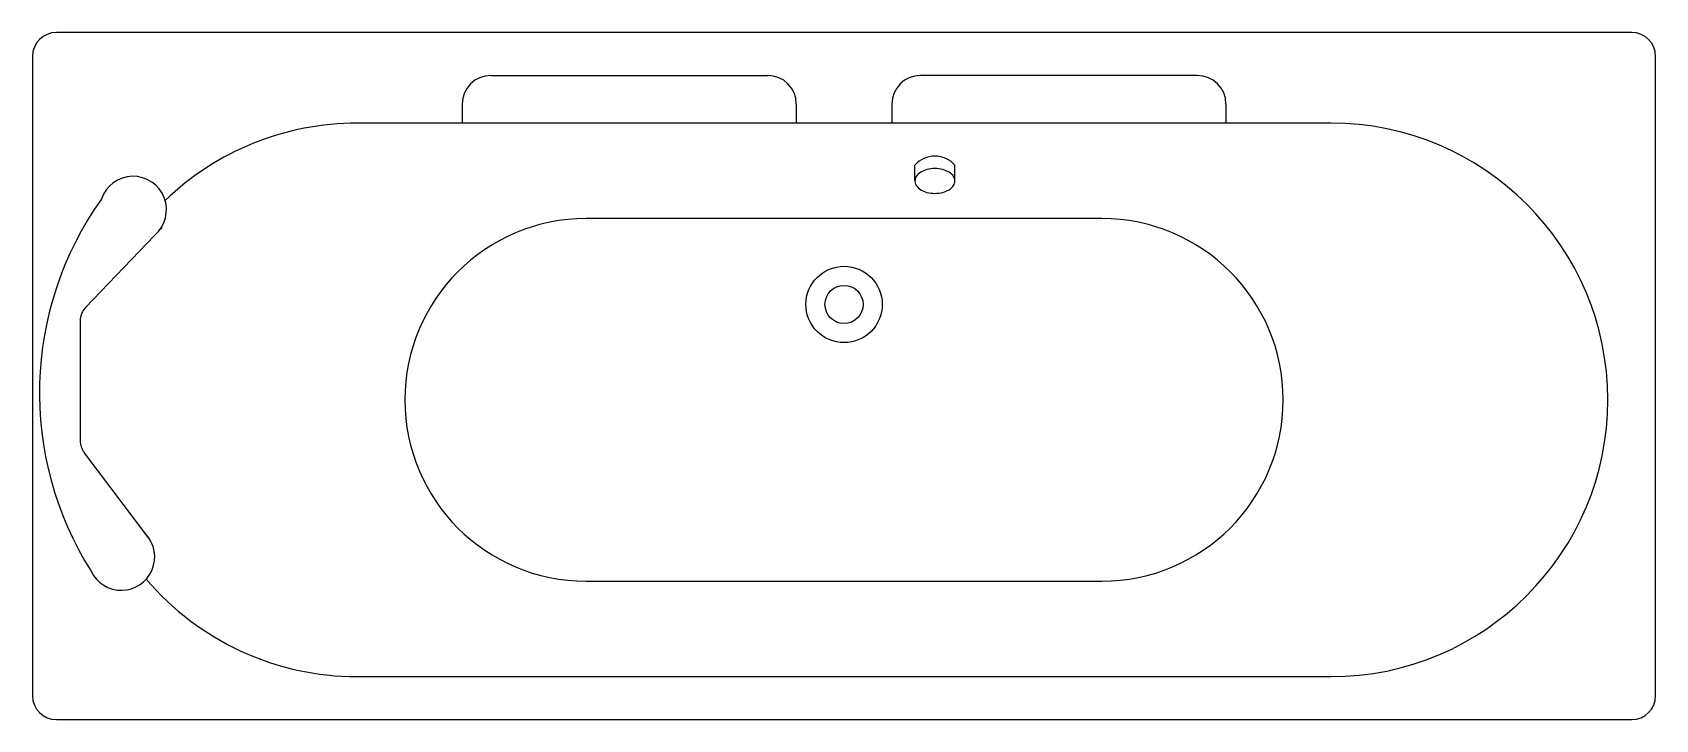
# Model space of a CAD drawing. Header units: millimetres. Extents: x -2985.94 to -2984.24, y 2941.94 to 2942.66.
import ezdxf

# ---------------------------------------------------------------- set-up
doc = ezdxf.new("R2010")
doc.units = ezdxf.units.MM
doc.header["$LTSCALE"] = 10
doc.layers.add('banheiro_louças', color=2, linetype='Continuous')

msp = doc.modelspace()

# ---------------------------------------------------------------- linework, layer by layer
at = {"layer": 'banheiro_louças'}
for p, q in [((-2984.2657, 2942.6583), (-2985.9157, 2942.6583)), ((-2985.9407, 2942.6333), (-2985.9407, 2941.9633)), ((-2984.2407, 2941.9633), (-2984.2407, 2942.6333)), ((-2985.9157, 2941.9383), (-2984.2657, 2941.9383))]:
    msp.add_line(p, q, dxfattribs=at)
at = {"layer": 'banheiro_louças', "color": 1}
for p, q in [((-2985.4607, 2942.6133), (-2985.1707, 2942.6133)), ((-2984.7207, 2942.6133), (-2985.0107, 2942.6133)), ((-2985.4907, 2942.5833), (-2985.4907, 2942.5633)), ((-2985.1407, 2942.5833), (-2985.1407, 2942.5633)), ((-2985.0407, 2942.5833), (-2985.0407, 2942.5633)), ((-2984.6907, 2942.5833), (-2984.6907, 2942.5633)), ((-2984.5807, 2942.5633), (-2985.6007, 2942.5633)), ((-2985.0164, 2942.5033), (-2985.0164, 2942.5193)), ((-2984.9746, 2942.5035), (-2984.9746, 2942.5193)), ((-2984.8207, 2942.4633), (-2985.3607, 2942.4633)), ((-2985.8852, 2942.3702), (-2985.8049, 2942.4541)), ((-2985.8907, 2942.3563), (-2985.8907, 2942.2304)), ((-2985.8178, 2942.1269), (-2985.8867, 2942.2183)), ((-2985.3607, 2942.0833), (-2984.8207, 2942.0833)), ((-2985.6007, 2941.9833), (-2984.5807, 2941.9833))]:
    msp.add_line(p, q, dxfattribs=at)
msp.add_lwpolyline([(-2984.9745, 2942.5027, 0.148189), (-2984.9759, 2942.5073, 0.107115), (-2984.9807, 2942.5119, 0.076108), (-2984.9871, 2942.5146, 0.062995), (-2984.9955, 2942.5157, 0.062995), (-2985.0039, 2942.5146, 0.076108), (-2985.0103, 2942.5119, 0.107115), (-2985.015, 2942.5073, 0.148189), (-2985.0164, 2942.5027, 0.148189), (-2985.015, 2942.4981, 0.107115), (-2985.0103, 2942.4935, 0.076108), (-2985.0039, 2942.4907, 0.062995), (-2984.9955, 2942.4897, 0.062995), (-2984.9871, 2942.4907, 0.076108), (-2984.9807, 2942.4935, 0.107115), (-2984.9759, 2942.4981, 0.148189)], format="xyb", close=True, dxfattribs=at)
for radius in [0.04, 0.02]:
    msp.add_circle((-2985.0907, 2942.3733), radius, dxfattribs=at)
at = {"layer": 'banheiro_louças'}
for centre, start, end in [((-2985.9157, 2942.6333), 90, 180), ((-2984.2657, 2942.6333), 0, 90), ((-2985.9157, 2941.9633), 180, 270), ((-2984.2657, 2941.9633), 270, 0)]:
    msp.add_arc(centre, 0.025, start, end, dxfattribs=at)
at = {"layer": 'banheiro_louças', "color": 1}
for centre, radius, start, end in [((-2985.4607, 2942.5833), 0.03, 90, 180), ((-2985.1707, 2942.5833), 0.03, 0, 90), ((-2985.0107, 2942.5833), 0.03, 90, 180), ((-2984.7207, 2942.5833), 0.03, 0, 90), ((-2985.6007, 2942.2733), 0.29, 90, 133.8801), ((-2984.5807, 2942.2733), 0.29, 270, 90), ((-2984.5807, 2942.2733), 0.29, 270, 90), ((-2984.5807, 2942.2733), 0.29, 270, 90), ((-2984.9955, 2942.5007), 0.028, 41.6248, 138.3752), ((-2985.8354, 2942.4726), 0.035, 310.4634, 161.5759), ((-2985.5839, 2942.2807), 0.3496, 144.5163, 212.3286), ((-2985.3607, 2942.2733), 0.19, 90, 270), ((-2984.8207, 2942.2733), 0.19, 270, 90), ((-2985.8707, 2942.3563), 0.02, 136.2639, 180), ((-2985.8707, 2942.2304), 0.02, 180, 217.0311), ((-2985.8477, 2942.1088), 0.035, 205.398, 42.8481), ((-2985.6007, 2942.2733), 0.29, 220.3899, 270)]:
    msp.add_arc(centre, radius, start, end, dxfattribs=at)

doc.saveas('drawing.dxf')
